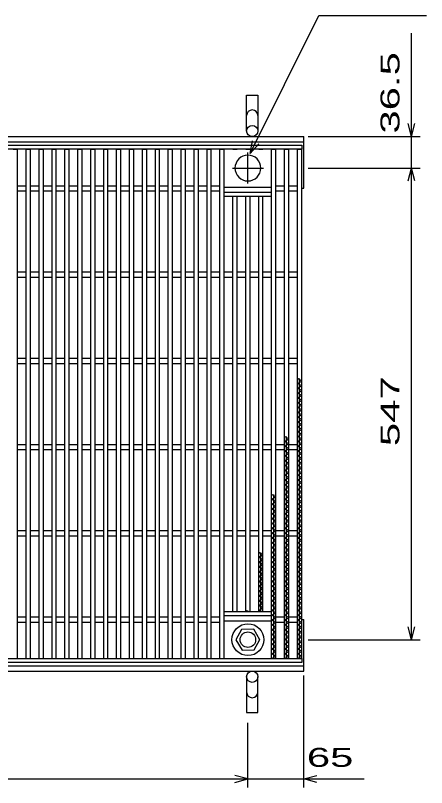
# Model space of a CAD drawing. Units: millimetres, scale not verified. Extents: x -1820 to 1731, y -1282 to 1054.
# Drawn here: x -686 to -208, y -296 to 600 of the extents above; entities that cross this region are included whole.
import ezdxf
from ezdxf.enums import TextEntityAlignment as Align

# ---------------------------------------------------------------- set-up
doc = ezdxf.new("R2010")
doc.units = ezdxf.units.MM
doc.header["$LTSCALE"] = 10
doc.linetypes.add('CHAIN', pattern=[18.5, 12, -1.5, 3.5, -1.5])
for name, color, linetype, lineweight in [('16', 3, 'Continuous', 25), ('19', 6, 'Continuous', 25), ('22', 4, 'Continuous', 25)]:
    doc.layers.add(name, color=color, linetype=linetype, lineweight=lineweight)
doc.styles.add('ベクトル', font='')
doc.styles.get('ベクトル').set_extended_font_data('ベクトル')

msp = doc.modelspace()

# ---------------------------------------------------------------- linework, layer by layer
at = {"layer": '16'}
for p, q in [((-1348, 449), (-353, 449)), ((-353, 449), (-353, 444.5)), ((-353, 444.5), (-1348, 444.5)), ((-688, 444.5), (-683, 444.5)), ((-683, -146.5), (-683, 444.5)), ((-673, -146.5), (-673, 444.5)), ((-673, 444.5), (-668, 444.5)), ((-668, -146.5), (-668, 444.5)), ((-658, -146.5), (-658, 444.5)), ((-658, 444.5), (-653, 444.5)), ((-653, -146.5), (-653, 444.5)), ((-643, -146.5), (-643, 444.5)), ((-643, 444.5), (-638, 444.5)), ((-638, -146.5), (-638, 444.5)), ((-628, -146.5), (-628, 444.5)), ((-628, 444.5), (-623, 444.5)), ((-623, -146.5), (-623, 444.5)), ((-613, -146.5), (-613, 444.5)), ((-613, 444.5), (-608, 444.5)), ((-608, -146.5), (-608, 444.5)), ((-598, -146.5), (-598, 444.5)), ((-598, 444.5), (-593, 444.5)), ((-593, -146.5), (-593, 444.5)), ((-583, -146.5), (-583, 444.5)), ((-583, 444.5), (-578, 444.5)), ((-578, -146.5), (-578, 444.5)), ((-568, -146.5), (-568, 444.5)), ((-568, 444.5), (-563, 444.5)), ((-563, -146.5), (-563, 444.5)), ((-553, -146.5), (-553, 444.5)), ((-553, 444.5), (-548, 444.5)), ((-548, -146.5), (-548, 444.5)), ((-538, -146.5), (-538, 444.5)), ((-538, 444.5), (-533, 444.5)), ((-533, -146.5), (-533, 444.5)), ((-523, -146.5), (-523, 444.5)), ((-523, 444.5), (-518, 444.5)), ((-518, -146.5), (-518, 444.5)), ((-508, -146.5), (-508, 444.5)), ((-508, 444.5), (-503, 444.5)), ((-503, -146.5), (-503, 444.5)), ((-493, -146.5), (-493, 444.5)), ((-493, 444.5), (-488, 444.5)), ((-488, -146.5), (-488, 444.5)), ((-478, -146.5), (-478, 444.5)), ((-478, 444.5), (-473, 444.5)), ((-473, -146.5), (-473, 444.5)), ((-463, -146.5), (-463, 444.5)), ((-463, 444.5), (-458, 444.5)), ((-458, -146.5), (-458, 444.5)), ((-448, -146.5), (-448, 444.5)), ((-448, 444.5), (-443, 444.5)), ((-443, -146.5), (-443, 444.5)), ((-433, 444.5), (-428, 444.5)), ((-418, 444.5), (-413, 444.5)), ((-403, 444.5), (-398, 444.5)), ((-388, -146.5), (-388, 444.5)), ((-388, 444.5), (-383, 444.5)), ((-383, -146.5), (-383, 444.5)), ((-373, -146.5), (-373, 444.5)), ((-373, 444.5), (-368, 444.5)), ((-368, -146.5), (-368, 444.5)), ((-358, -146.5), (-358, 444.5)), ((-358, 444.5), (-353, 444.5)), ((-353, -146.5), (-353, 444.5)), ((-683, 402), (-673, 402)), ((-683, 396), (-673, 396)), ((-668, 402), (-658, 402)), ((-668, 396), (-658, 396)), ((-653, 402), (-643, 402)), ((-653, 396), (-643, 396)), ((-638, 402), (-628, 402)), ((-638, 396), (-628, 396)), ((-623, 402), (-613, 402)), ((-623, 396), (-613, 396)), ((-608, 402), (-598, 402)), ((-608, 396), (-598, 396)), ((-593, 402), (-583, 402)), ((-593, 396), (-583, 396)), ((-578, 402), (-568, 402)), ((-578, 396), (-568, 396)), ((-563, 402), (-553, 402)), ((-563, 396), (-553, 396)), ((-548, 402), (-538, 402)), ((-548, 396), (-538, 396)), ((-533, 402), (-523, 402)), ((-533, 396), (-523, 396)), ((-518, 402), (-508, 402)), ((-518, 396), (-508, 396)), ((-503, 402), (-493, 402)), ((-503, 396), (-493, 396)), ((-488, 402), (-478, 402)), ((-488, 396), (-478, 396)), ((-473, 402), (-463, 402)), ((-473, 396), (-463, 396)), ((-458, 402), (-448, 402)), ((-458, 396), (-448, 396)), ((-443, 400.5), (-388, 400.5)), ((-443, 394.5), (-388, 394.5)), ((-443, 390), (-443, 394.5)), ((-388, 390), (-388, 394.5)), ((-383, 402), (-373, 402)), ((-383, 396), (-373, 396)), ((-368, 402), (-358, 402)), ((-368, 396), (-358, 396)), ((-443, 390), (-388, 390)), ((-433, -92), (-433, 390)), ((-428, -92), (-428, 390)), ((-418, -92), (-418, 390)), ((-413, -92), (-413, 390)), ((-403, -92), (-403, 390)), ((-398, -92), (-398, 390)), ((-683, 302), (-673, 302)), ((-683, 296), (-673, 296)), ((-668, 302), (-658, 302)), ((-668, 296), (-658, 296)), ((-653, 302), (-643, 302)), ((-653, 296), (-643, 296)), ((-638, 302), (-628, 302)), ((-638, 296), (-628, 296)), ((-623, 302), (-613, 302)), ((-623, 296), (-613, 296)), ((-608, 302), (-598, 302)), ((-608, 296), (-598, 296)), ((-593, 302), (-583, 302)), ((-593, 296), (-583, 296)), ((-578, 302), (-568, 302)), ((-578, 296), (-568, 296)), ((-563, 302), (-553, 302)), ((-563, 296), (-553, 296)), ((-548, 302), (-538, 302)), ((-548, 296), (-538, 296)), ((-533, 302), (-523, 302)), ((-533, 296), (-523, 296)), ((-518, 302), (-508, 302)), ((-518, 296), (-508, 296)), ((-503, 302), (-493, 302)), ((-503, 296), (-493, 296)), ((-488, 302), (-478, 302)), ((-488, 296), (-478, 296)), ((-473, 302), (-463, 302)), ((-473, 296), (-463, 296)), ((-458, 302), (-448, 302)), ((-458, 296), (-448, 296)), ((-443, 302), (-433, 302)), ((-443, 296), (-433, 296)), ((-428, 302), (-418, 302)), ((-428, 296), (-418, 296)), ((-413, 302), (-403, 302)), ((-413, 296), (-403, 296)), ((-398, 302), (-388, 302)), ((-398, 296), (-388, 296)), ((-383, 302), (-373, 302)), ((-383, 296), (-373, 296)), ((-368, 302), (-358, 302)), ((-368, 296), (-358, 296)), ((-683, 202), (-673, 202)), ((-668, 202), (-658, 202)), ((-653, 202), (-643, 202)), ((-638, 202), (-628, 202)), ((-623, 202), (-613, 202)), ((-608, 202), (-598, 202)), ((-593, 202), (-583, 202)), ((-578, 202), (-568, 202)), ((-563, 202), (-553, 202)), ((-548, 202), (-538, 202)), ((-533, 202), (-523, 202)), ((-518, 202), (-508, 202)), ((-503, 202), (-493, 202)), ((-488, 202), (-478, 202)), ((-473, 202), (-463, 202)), ((-458, 202), (-448, 202)), ((-443, 202), (-433, 202)), ((-428, 202), (-418, 202)), ((-413, 202), (-403, 202)), ((-398, 202), (-388, 202)), ((-383, 202), (-373, 202)), ((-368, 202), (-358, 202)), ((-683, 196), (-673, 196)), ((-668, 196), (-658, 196)), ((-653, 196), (-643, 196)), ((-638, 196), (-628, 196)), ((-623, 196), (-613, 196)), ((-608, 196), (-598, 196)), ((-593, 196), (-583, 196)), ((-578, 196), (-568, 196)), ((-563, 196), (-553, 196)), ((-548, 196), (-538, 196)), ((-533, 196), (-523, 196)), ((-518, 196), (-508, 196)), ((-503, 196), (-493, 196)), ((-488, 196), (-478, 196)), ((-473, 196), (-463, 196)), ((-458, 196), (-448, 196)), ((-443, 196), (-433, 196)), ((-428, 196), (-418, 196)), ((-413, 196), (-403, 196)), ((-398, 196), (-388, 196)), ((-383, 196), (-373, 196)), ((-368, 196), (-358, 196)), ((-353, 175.5), (-358, 178.3)), ((-358, 172.7), (-353, 175.5)), ((-353, 169.9), (-358, 172.7)), ((-355.5, -146.5), (-355.5, 178.3)), ((-358, 167.1), (-353, 169.9)), ((-353, 164.3), (-358, 167.1)), ((-358, 161.5), (-353, 164.3)), ((-353, 158.7), (-358, 161.5)), ((-358, 155.9), (-353, 158.7)), ((-353, 153.1), (-358, 155.9)), ((-358, 150.3), (-353, 153.1)), ((-353, 147.5), (-358, 150.3)), ((-358, 144.7), (-353, 147.5)), ((-353, 141.9), (-358, 144.7)), ((-358, 139.1), (-353, 141.9)), ((-353, 136.3), (-358, 139.1)), ((-358, 133.5), (-353, 136.3)), ((-353, 130.7), (-358, 133.5)), ((-358, 127.9), (-353, 130.7)), ((-353, 125.1), (-358, 127.9)), ((-358, 122.3), (-353, 125.1)), ((-353, 119.5), (-358, 122.3)), ((-358, 116.7), (-353, 119.5)), ((-353, 113.9), (-358, 116.7)), ((-368, 108.3), (-373, 111.1)), ((-373, 105.5), (-368, 108.3)), ((-370.5, -146.5), (-370.5, 111.1)), ((-358, 111.1), (-353, 113.9)), ((-353, 108.3), (-358, 111.1)), ((-358, 105.5), (-353, 108.3)), ((-683, 102), (-673, 102)), ((-668, 102), (-658, 102)), ((-653, 102), (-643, 102)), ((-638, 102), (-628, 102)), ((-623, 102), (-613, 102)), ((-608, 102), (-598, 102)), ((-593, 102), (-583, 102)), ((-578, 102), (-568, 102)), ((-563, 102), (-553, 102)), ((-548, 102), (-538, 102)), ((-533, 102), (-523, 102)), ((-518, 102), (-508, 102)), ((-503, 102), (-493, 102)), ((-488, 102), (-478, 102)), ((-473, 102), (-463, 102)), ((-458, 102), (-448, 102)), ((-443, 102), (-433, 102)), ((-428, 102), (-418, 102)), ((-413, 102), (-403, 102)), ((-398, 102), (-388, 102)), ((-383, 102), (-373, 102)), ((-368, 102.7), (-373, 105.5)), ((-373, 99.9), (-368, 102.7)), ((-368, 97.1), (-373, 99.9)), ((-368, 102), (-358, 102)), ((-353, 102.7), (-358, 105.5)), ((-358, 99.9), (-353, 102.7)), ((-353, 97.1), (-358, 99.9)), ((-683, 96), (-673, 96)), ((-668, 96), (-658, 96)), ((-653, 96), (-643, 96)), ((-638, 96), (-628, 96)), ((-623, 96), (-613, 96)), ((-608, 96), (-598, 96)), ((-593, 96), (-583, 96)), ((-578, 96), (-568, 96)), ((-563, 96), (-553, 96)), ((-548, 96), (-538, 96)), ((-533, 96), (-523, 96)), ((-518, 96), (-508, 96)), ((-503, 96), (-493, 96)), ((-488, 96), (-478, 96)), ((-473, 96), (-463, 96)), ((-458, 96), (-448, 96)), ((-443, 96), (-433, 96)), ((-428, 96), (-418, 96)), ((-413, 96), (-403, 96)), ((-398, 96), (-388, 96)), ((-383, 96), (-373, 96)), ((-373, 94.3), (-368, 97.1)), ((-368, 91.5), (-373, 94.3)), ((-373, 88.7), (-368, 91.5)), ((-368, 96), (-358, 96)), ((-358, 94.3), (-353, 97.1)), ((-353, 91.5), (-358, 94.3)), ((-358, 88.7), (-353, 91.5)), ((-368, 85.9), (-373, 88.7)), ((-373, 83.1), (-368, 85.9)), ((-368, 80.3), (-373, 83.1)), ((-353, 85.9), (-358, 88.7)), ((-358, 83.1), (-353, 85.9)), ((-353, 80.3), (-358, 83.1)), ((-373, 77.5), (-368, 80.3)), ((-368, 74.7), (-373, 77.5)), ((-373, 71.9), (-368, 74.7)), ((-368, 69.1), (-373, 71.9)), ((-358, 77.5), (-353, 80.3)), ((-353, 74.7), (-358, 77.5)), ((-358, 71.9), (-353, 74.7)), ((-353, 69.1), (-358, 71.9)), ((-373, 66.3), (-368, 69.1)), ((-368, 63.5), (-373, 66.3)), ((-373, 60.7), (-368, 63.5)), ((-358, 66.3), (-353, 69.1)), ((-353, 63.5), (-358, 66.3)), ((-358, 60.7), (-353, 63.5)), ((-368, 57.9), (-373, 60.7)), ((-373, 55.1), (-368, 57.9)), ((-368, 52.3), (-373, 55.1)), ((-353, 57.9), (-358, 60.7)), ((-358, 55.1), (-353, 57.9)), ((-353, 52.3), (-358, 55.1)), ((-373, 49.5), (-368, 52.3)), ((-368, 46.7), (-373, 49.5)), ((-373, 43.9), (-368, 46.7)), ((-358, 49.5), (-353, 52.3)), ((-353, 46.7), (-358, 49.5)), ((-358, 43.9), (-353, 46.7)), ((-383, 41.1), (-388, 43.9)), ((-388, 38.3), (-383, 41.1)), ((-383, 35.5), (-388, 38.3)), ((-385.5, -146.5), (-385.5, 43.9)), ((-368, 41.1), (-373, 43.9)), ((-373, 38.3), (-368, 41.1)), ((-368, 35.5), (-373, 38.3)), ((-353, 41.1), (-358, 43.9)), ((-358, 38.3), (-353, 41.1)), ((-353, 35.5), (-358, 38.3)), ((-388, 32.7), (-383, 35.5)), ((-383, 29.9), (-388, 32.7)), ((-388, 27.1), (-383, 29.9)), ((-383, 24.3), (-388, 27.1)), ((-373, 32.7), (-368, 35.5)), ((-368, 29.9), (-373, 32.7)), ((-373, 27.1), (-368, 29.9)), ((-368, 24.3), (-373, 27.1)), ((-358, 32.7), (-353, 35.5)), ((-353, 29.9), (-358, 32.7)), ((-358, 27.1), (-353, 29.9)), ((-353, 24.3), (-358, 27.1)), ((-388, 21.5), (-383, 24.3)), ((-383, 18.7), (-388, 21.5)), ((-388, 15.9), (-383, 18.7)), ((-373, 21.5), (-368, 24.3)), ((-368, 18.7), (-373, 21.5)), ((-373, 15.9), (-368, 18.7)), ((-358, 21.5), (-353, 24.3)), ((-353, 18.7), (-358, 21.5)), ((-358, 15.9), (-353, 18.7)), ((-383, 13.1), (-388, 15.9)), ((-388, 10.3), (-383, 13.1)), ((-383, 7.5), (-388, 10.3)), ((-368, 13.1), (-373, 15.9)), ((-373, 10.3), (-368, 13.1)), ((-368, 7.5), (-373, 10.3)), ((-353, 13.1), (-358, 15.9)), ((-358, 10.3), (-353, 13.1)), ((-353, 7.5), (-358, 10.3)), ((-683, 2), (-673, 2)), ((-668, 2), (-658, 2)), ((-653, 2), (-643, 2)), ((-638, 2), (-628, 2)), ((-623, 2), (-613, 2)), ((-608, 2), (-598, 2)), ((-593, 2), (-583, 2)), ((-578, 2), (-568, 2)), ((-563, 2), (-553, 2)), ((-548, 2), (-538, 2)), ((-533, 2), (-523, 2)), ((-518, 2), (-508, 2)), ((-503, 2), (-493, 2)), ((-488, 2), (-478, 2)), ((-473, 2), (-463, 2)), ((-458, 2), (-448, 2)), ((-443, 2), (-433, 2)), ((-428, 2), (-418, 2)), ((-413, 2), (-403, 2)), ((-398, 2), (-388, 2)), ((-388, 4.7), (-383, 7.5)), ((-383, 1.9), (-388, 4.7)), ((-388, -0.9), (-383, 1.9)), ((-383, 2), (-373, 2)), ((-373, 4.7), (-368, 7.5)), ((-368, 1.9), (-373, 4.7)), ((-373, -0.9), (-368, 1.9)), ((-368, 2), (-358, 2)), ((-358, 4.7), (-353, 7.5)), ((-353, 1.9), (-358, 4.7)), ((-358, -0.9), (-353, 1.9)), ((-683, -4), (-673, -4)), ((-668, -4), (-658, -4)), ((-653, -4), (-643, -4)), ((-638, -4), (-628, -4)), ((-623, -4), (-613, -4)), ((-608, -4), (-598, -4)), ((-593, -4), (-583, -4)), ((-578, -4), (-568, -4)), ((-563, -4), (-553, -4)), ((-548, -4), (-538, -4)), ((-533, -4), (-523, -4)), ((-518, -4), (-508, -4)), ((-503, -4), (-493, -4)), ((-488, -4), (-478, -4)), ((-473, -4), (-463, -4)), ((-458, -4), (-448, -4)), ((-443, -4), (-433, -4)), ((-428, -4), (-418, -4)), ((-413, -4), (-403, -4)), ((-398, -4), (-388, -4)), ((-383, -3.7), (-388, -0.9)), ((-388, -6.5), (-383, -3.7)), ((-383, -9.3), (-388, -6.5)), ((-383, -4), (-373, -4)), ((-368, -3.7), (-373, -0.9)), ((-373, -6.5), (-368, -3.7)), ((-368, -9.3), (-373, -6.5)), ((-368, -4), (-358, -4)), ((-353, -3.7), (-358, -0.9)), ((-358, -6.5), (-353, -3.7)), ((-353, -9.3), (-358, -6.5)), ((-388, -12.1), (-383, -9.3)), ((-383, -14.9), (-388, -12.1)), ((-388, -17.7), (-383, -14.9)), ((-383, -20.5), (-388, -17.7)), ((-373, -12.1), (-368, -9.3)), ((-368, -14.9), (-373, -12.1)), ((-373, -17.7), (-368, -14.9)), ((-368, -20.5), (-373, -17.7)), ((-358, -12.1), (-353, -9.3)), ((-353, -14.9), (-358, -12.1)), ((-358, -17.7), (-353, -14.9)), ((-353, -20.5), (-358, -17.7)), ((-398, -26.1), (-403, -23.3)), ((-403, -28.9), (-398, -26.1)), ((-400.5, -92), (-400.5, -23.3)), ((-388, -23.3), (-383, -20.5)), ((-383, -26.1), (-388, -23.3)), ((-388, -28.9), (-383, -26.1)), ((-373, -23.3), (-368, -20.5)), ((-368, -26.1), (-373, -23.3)), ((-373, -28.9), (-368, -26.1)), ((-358, -23.3), (-353, -20.5)), ((-353, -26.1), (-358, -23.3)), ((-358, -28.9), (-353, -26.1)), ((-398, -31.7), (-403, -28.9)), ((-403, -34.5), (-398, -31.7)), ((-398, -37.3), (-403, -34.5)), ((-383, -31.7), (-388, -28.9)), ((-388, -34.5), (-383, -31.7)), ((-383, -37.3), (-388, -34.5)), ((-368, -31.7), (-373, -28.9)), ((-373, -34.5), (-368, -31.7)), ((-368, -37.3), (-373, -34.5)), ((-353, -31.7), (-358, -28.9)), ((-358, -34.5), (-353, -31.7)), ((-353, -37.3), (-358, -34.5)), ((-403, -40.1), (-398, -37.3)), ((-398, -42.9), (-403, -40.1)), ((-403, -45.7), (-398, -42.9)), ((-388, -40.1), (-383, -37.3)), ((-383, -42.9), (-388, -40.1)), ((-388, -45.7), (-383, -42.9)), ((-373, -40.1), (-368, -37.3)), ((-368, -42.9), (-373, -40.1)), ((-373, -45.7), (-368, -42.9)), ((-358, -40.1), (-353, -37.3)), ((-353, -42.9), (-358, -40.1)), ((-358, -45.7), (-353, -42.9)), ((-398, -48.5), (-403, -45.7)), ((-403, -51.3), (-398, -48.5)), ((-398, -54.1), (-403, -51.3)), ((-383, -48.5), (-388, -45.7)), ((-388, -51.3), (-383, -48.5)), ((-383, -54.1), (-388, -51.3)), ((-368, -48.5), (-373, -45.7)), ((-373, -51.3), (-368, -48.5)), ((-368, -54.1), (-373, -51.3)), ((-353, -48.5), (-358, -45.7)), ((-358, -51.3), (-353, -48.5)), ((-353, -54.1), (-358, -51.3)), ((-403, -56.9), (-398, -54.1)), ((-398, -59.7), (-403, -56.9)), ((-403, -62.5), (-398, -59.7)), ((-398, -65.3), (-403, -62.5)), ((-388, -56.9), (-383, -54.1)), ((-383, -59.7), (-388, -56.9)), ((-388, -62.5), (-383, -59.7)), ((-383, -65.3), (-388, -62.5)), ((-373, -56.9), (-368, -54.1)), ((-368, -59.7), (-373, -56.9)), ((-373, -62.5), (-368, -59.7)), ((-368, -65.3), (-373, -62.5)), ((-358, -56.9), (-353, -54.1)), ((-353, -59.7), (-358, -56.9)), ((-358, -62.5), (-353, -59.7)), ((-353, -65.3), (-358, -62.5)), ((-403, -68.1), (-398, -65.3)), ((-398, -70.9), (-403, -68.1)), ((-403, -73.7), (-398, -70.9)), ((-388, -68.1), (-383, -65.3)), ((-383, -70.9), (-388, -68.1)), ((-388, -73.7), (-383, -70.9)), ((-373, -68.1), (-368, -65.3)), ((-368, -70.9), (-373, -68.1)), ((-373, -73.7), (-368, -70.9)), ((-358, -68.1), (-353, -65.3)), ((-353, -70.9), (-358, -68.1)), ((-358, -73.7), (-353, -70.9)), ((-398, -76.5), (-403, -73.7)), ((-403, -79.3), (-398, -76.5)), ((-398, -82.1), (-403, -79.3)), ((-383, -76.5), (-388, -73.7)), ((-388, -79.3), (-383, -76.5)), ((-383, -82.1), (-388, -79.3)), ((-368, -76.5), (-373, -73.7)), ((-373, -79.3), (-368, -76.5)), ((-368, -82.1), (-373, -79.3)), ((-353, -76.5), (-358, -73.7)), ((-358, -79.3), (-353, -76.5)), ((-353, -82.1), (-358, -79.3)), ((-403, -84.9), (-398, -82.1)), ((-398, -87.7), (-403, -84.9)), ((-403, -90.5), (-398, -87.7)), ((-388, -84.9), (-383, -82.1)), ((-383, -87.7), (-388, -84.9)), ((-388, -90.5), (-383, -87.7)), ((-373, -84.9), (-368, -82.1)), ((-368, -87.7), (-373, -84.9)), ((-373, -90.5), (-368, -87.7)), ((-358, -84.9), (-353, -82.1)), ((-353, -87.7), (-358, -84.9)), ((-358, -90.5), (-353, -87.7)), ((-683, -98), (-673, -98)), ((-668, -98), (-658, -98)), ((-653, -98), (-643, -98)), ((-638, -98), (-628, -98)), ((-623, -98), (-613, -98)), ((-608, -98), (-598, -98)), ((-593, -98), (-583, -98)), ((-578, -98), (-568, -98)), ((-563, -98), (-553, -98)), ((-548, -98), (-538, -98)), ((-533, -98), (-523, -98)), ((-518, -98), (-508, -98)), ((-503, -98), (-493, -98)), ((-488, -98), (-478, -98)), ((-473, -98), (-463, -98)), ((-458, -98), (-448, -98)), ((-443, -92), (-388, -92)), ((-443, -96.5), (-443, -92)), ((-443, -96.5), (-388, -96.5)), ((-415.32, -92), (-418, -90.5)), ((-415.5, -92), (-415.5, -90.5)), ((-400.32, -92), (-403, -90.5)), ((-383, -93.3), (-388, -90.5)), ((-388, -96.5), (-388, -92)), ((-388, -96.1), (-383, -93.3)), ((-383, -98.9), (-388, -96.1)), ((-383, -98), (-373, -98)), ((-368, -93.3), (-373, -90.5)), ((-373, -96.1), (-368, -93.3)), ((-368, -98.9), (-373, -96.1)), ((-368, -98), (-358, -98)), ((-353, -93.3), (-358, -90.5)), ((-358, -96.1), (-353, -93.3)), ((-353, -98.9), (-358, -96.1)), ((-683, -104), (-673, -104)), ((-668, -104), (-658, -104)), ((-653, -104), (-643, -104)), ((-638, -104), (-628, -104)), ((-623, -104), (-613, -104)), ((-608, -104), (-598, -104)), ((-593, -104), (-583, -104)), ((-578, -104), (-568, -104)), ((-563, -104), (-553, -104)), ((-548, -104), (-538, -104)), ((-533, -104), (-523, -104)), ((-518, -104), (-508, -104)), ((-503, -104), (-493, -104)), ((-488, -104), (-478, -104)), ((-473, -104), (-463, -104)), ((-458, -104), (-448, -104)), ((-443, -102.5), (-388, -102.5)), ((-388, -101.7), (-383, -98.9)), ((-383, -104.5), (-388, -101.7)), ((-388, -107.3), (-383, -104.5)), ((-383, -110.1), (-388, -107.3)), ((-383, -104), (-373, -104)), ((-373, -101.7), (-368, -98.9)), ((-368, -104.5), (-373, -101.7)), ((-373, -107.3), (-368, -104.5)), ((-368, -110.1), (-373, -107.3)), ((-368, -104), (-358, -104)), ((-358, -101.7), (-353, -98.9)), ((-353, -104.5), (-358, -101.7)), ((-358, -107.3), (-353, -104.5)), ((-353, -110.1), (-358, -107.3)), ((-422.79, -112.55), (-429.5, -124.84)), ((-408.8, -112.21), (-422.79, -112.55)), ((-401.5, -124.5), (-408.8, -112.21)), ((-388, -112.9), (-383, -110.1)), ((-383, -115.7), (-388, -112.9)), ((-388, -118.5), (-383, -115.7)), ((-373, -112.9), (-368, -110.1)), ((-368, -115.7), (-373, -112.9)), ((-373, -118.5), (-368, -115.7)), ((-358, -112.9), (-353, -110.1)), ((-353, -115.7), (-358, -112.9)), ((-358, -118.5), (-353, -115.7)), ((-429.5, -124.84), (-422.2, -136.79)), ((-408.21, -136.45), (-401.5, -124.16)), ((-383, -121.3), (-388, -118.5)), ((-388, -124.1), (-383, -121.3)), ((-383, -126.9), (-388, -124.1)), ((-368, -121.3), (-373, -118.5)), ((-373, -124.1), (-368, -121.3)), ((-368, -126.9), (-373, -124.1)), ((-353, -121.3), (-358, -118.5)), ((-358, -124.1), (-353, -121.3)), ((-353, -126.9), (-358, -124.1)), ((-388, -129.7), (-383, -126.9)), ((-383, -132.5), (-388, -129.7)), ((-388, -135.3), (-383, -132.5)), ((-373, -129.7), (-368, -126.9)), ((-368, -132.5), (-373, -129.7)), ((-373, -135.3), (-368, -132.5)), ((-358, -129.7), (-353, -126.9)), ((-353, -132.5), (-358, -129.7)), ((-358, -135.3), (-353, -132.5)), ((-422.2, -136.79), (-408.21, -136.45)), ((-383, -138.1), (-388, -135.3)), ((-388, -140.9), (-383, -138.1)), ((-383, -143.7), (-388, -140.9)), ((-368, -138.1), (-373, -135.3)), ((-373, -140.9), (-368, -138.1)), ((-368, -143.7), (-373, -140.9)), ((-353, -138.1), (-358, -135.3)), ((-358, -140.9), (-353, -138.1)), ((-353, -143.7), (-358, -140.9)), ((-1348, -146.5), (-353, -146.5)), ((-353, -151), (-1348, -151)), ((-688, -146.5), (-683, -146.5)), ((-673, -146.5), (-668, -146.5)), ((-658, -146.5), (-653, -146.5)), ((-643, -146.5), (-638, -146.5)), ((-628, -146.5), (-623, -146.5)), ((-613, -146.5), (-608, -146.5)), ((-598, -146.5), (-593, -146.5)), ((-583, -146.5), (-578, -146.5)), ((-568, -146.5), (-563, -146.5)), ((-553, -146.5), (-548, -146.5)), ((-538, -146.5), (-533, -146.5)), ((-523, -146.5), (-518, -146.5)), ((-508, -146.5), (-503, -146.5)), ((-493, -146.5), (-488, -146.5)), ((-478, -146.5), (-473, -146.5)), ((-463, -146.5), (-458, -146.5)), ((-448, -146.5), (-443, -146.5)), ((-433, -146.5), (-428, -146.5)), ((-418, -146.5), (-413, -146.5)), ((-403, -146.5), (-398, -146.5)), ((-388, -146.5), (-383, -143.7)), ((-388, -146.5), (-383, -146.5)), ((-373, -146.5), (-368, -143.7)), ((-373, -146.5), (-368, -146.5)), ((-358, -146.5), (-353, -143.7)), ((-358, -146.5), (-353, -146.5)), ((-353, -146.5), (-353, -151))]:
    msp.add_line(p, q, dxfattribs=at)
at = {"layer": '16', "linetype": 'CHAIN'}
for p, q in [((-415.5, 404.5), (-415.5, 440.5)), ((-433.5, 422.5), (-397.5, 422.5))]:
    msp.add_line(p, q, dxfattribs=at)
at = {"layer": '16'}
for radius in [18.5, 9]:
    msp.add_circle((-415.5, -124.5), radius, dxfattribs=at)
for start, end in [(90, 270), (270, 90)]:
    msp.add_arc((-415.5, 422.5), 15, start, end, dxfattribs=at)
at = {"layer": '19'}
for p, q in [((-417, 465.5), (-417, 507.12)), ((-417, 507.12), (-404, 507.12)), ((-404, 507.12), (-404, 465.5)), ((-1350.5, 459), (-350.5, 459)), ((-350.5, 399), (-350.5, 459)), ((-1350.5, 453), (-350.5, 453)), ((-353, 399), (-350.5, 399)), ((-353, -101), (-350.5, -101)), ((-350.5, -161), (-350.5, -101)), ((-1350.5, -155), (-350.5, -155)), ((-1350.5, -161), (-350.5, -161)), ((-417, -167.5), (-417, -209.12)), ((-404, -209.12), (-404, -167.5)), ((-417, -209.12), (-404, -209.12))]:
    msp.add_line(p, q, dxfattribs=at)
for centre in [(-410.5, 465.5), (-410.5, -167.5)]:
    msp.add_circle(centre, 6.5, dxfattribs=at)
for centre, start, end in [((-410.5, 483.34), 0, 180), ((-410.5, -185.34), 180, 0)]:
    msp.add_arc(centre, 6.5, start, end, dxfattribs=at)
at = {"layer": '22'}
for p, q in [((-413, 439.5), (-333, 599.5)), ((-333, 599.5), (-208, 599.5)), ((-225.5, 459), (-225.5, 579)), ((-225.5, 459), (-229.5, 474)), ((-225.5, 459), (-221.5, 474)), ((-345.5, 459), (-215.5, 459)), ((-225.5, 422.5), (-225.5, 459)), ((-413, 439.5), (-410, 454.1)), ((-413, 439.5), (-403, 450.5)), ((-345.5, 422.5), (-215.5, 422.5)), ((-229.5, 407.5), (-225.5, 422.5)), ((-221.5, 407.5), (-225.5, 422.5)), ((-225.5, -124.5), (-225.5, 422.5)), ((-225.5, -124.5), (-229.5, -109.5)), ((-225.5, -124.5), (-221.5, -109.5)), ((-345.5, -124.5), (-215.5, -124.5)), ((-350.5, -296), (-350.5, -166)), ((-415.5, -296), (-415.5, -221)), ((-1285.5, -286), (-415.5, -286)), ((-415.5, -286), (-430.5, -282)), ((-430.5, -290), (-415.5, -286)), ((-415.5, -286), (-350.5, -286)), ((-350.5, -286), (-335.5, -282)), ((-335.5, -290), (-350.5, -286)), ((-350.5, -286), (-280.5, -286))]:
    msp.add_line(p, q, dxfattribs=at)

# ---------------------------------------------------------------- texts
at = {"layer": '22', "color": 2, "style": 'ベクトル', "width": 1.65}
for s, p in [(' 36.5 ', (-250.5, 449)), (' 547 ', (-250.5, 86.5))]:
    msp.add_text(s, height=21.99, rotation=90, dxfattribs=at).set_placement(p, align=Align.MIDDLE_LEFT)
msp.add_text(' 65 ', height=21.99, dxfattribs=at).set_placement((-360.5, -261), align=Align.MIDDLE_LEFT)

doc.saveas('drawing.dxf')
